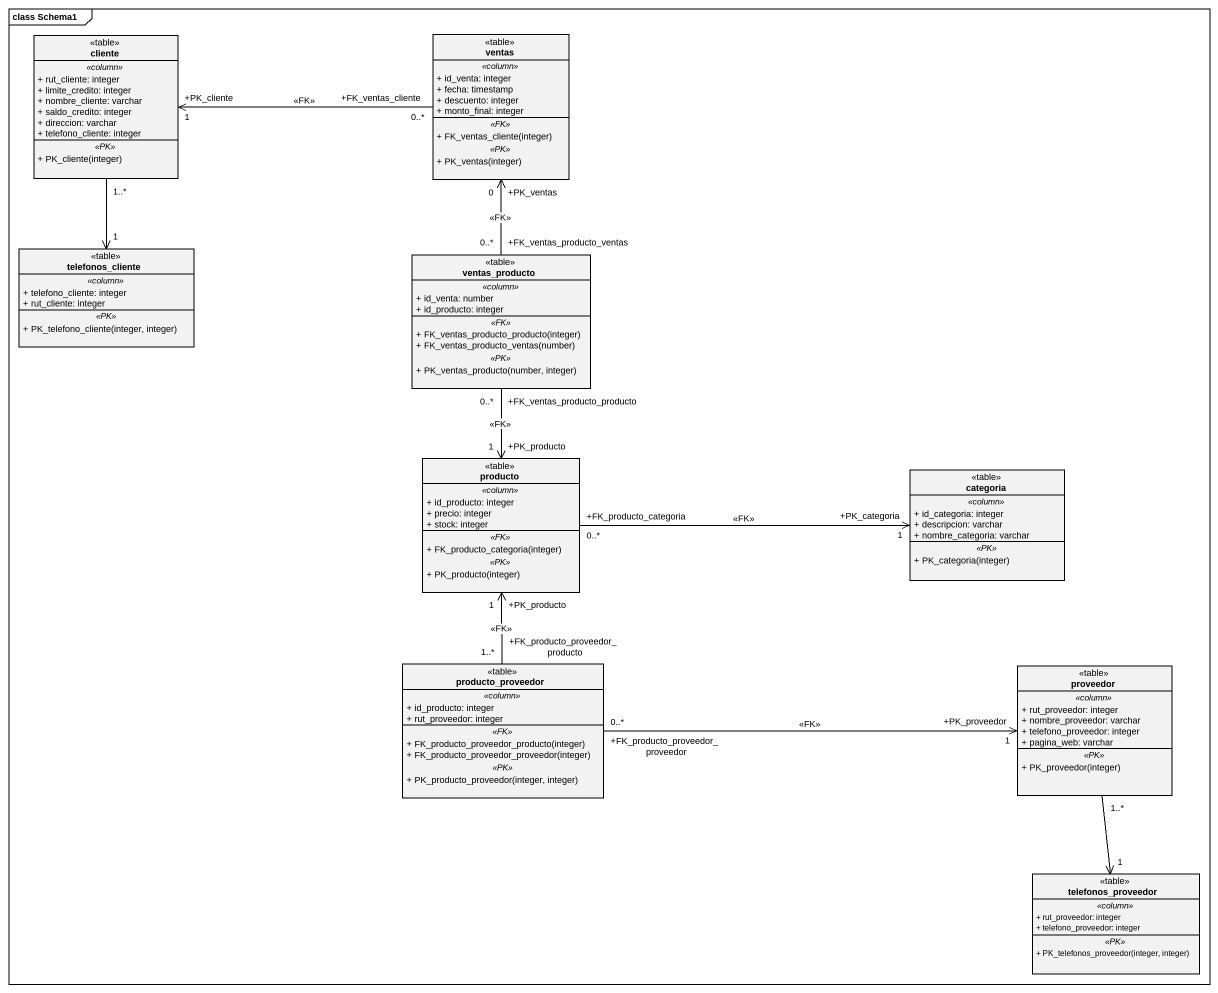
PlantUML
@startuml
mainframe class Schema1
hide circle
hide empty members
skinparam classAttributeIconSize 0
class cliente <<table>> {
  .. <<column>> ..
  + rut_cliente: integer
  + limite_credito: integer
  + nombre_cliente: varchar
  + saldo_credito: integer
  + direccion: varchar
  + telefono_cliente: integer
  .. <<PK>> ..
  + PK_cliente(integer)
}
class ventas <<table>> {
  .. <<column>> ..
  + id_venta: integer
  + fecha: timestamp
  + descuento: integer
  + monto_final: integer
  .. <<FK>> ..
  + FK_ventas_cliente(integer)
  .. <<PK>> ..
  + PK_ventas(integer)
}
class telefonos_cliente <<table>> {
  .. <<column>> ..
  + telefono_cliente: integer
  + rut_cliente: integer
  .. <<PK>> ..
  + PK_telefono_cliente(integer, integer)
}
class ventas_producto <<table>> {
  .. <<column>> ..
  + id_venta: number
  + id_producto: integer
  .. <<FK>> ..
  + FK_ventas_producto_producto(integer)
  + FK_ventas_producto_ventas(number)
  .. <<PK>> ..
  + PK_ventas_producto(number, integer)
}
class producto <<table>> {
  .. <<column>> ..
  + id_producto: integer
  + precio: integer
  + stock: integer
  .. <<FK>> ..
  + FK_producto_categoria(integer)
  .. <<PK>> ..
  + PK_producto(integer)
}
class categoria <<table>> {
  .. <<column>> ..
  + id_categoria: integer
  + descripcion: varchar
  + nombre_categoria: varchar
  .. <<PK>> ..
  + PK_categoria(integer)
}
class producto_proveedor <<table>> {
  .. <<column>> ..
  + id_producto: integer
  + rut_proveedor: integer
  .. <<FK>> ..
  + FK_producto_proveedor_producto(integer)
  + FK_producto_proveedor_proveedor(integer)
  .. <<PK>> ..
  + PK_producto_proveedor(integer, integer)
}
class proveedor <<table>> {
  .. <<column>> ..
  + rut_proveedor: integer
  + nombre_proveedor: varchar
  + telefono_proveedor: integer
  + pagina_web: varchar
  .. <<PK>> ..
  + PK_proveedor(integer)
}
class telefonos_proveedor <<table>> {
  .. <<column>> ..
  + rut_proveedor: integer
  + telefono_proveedor: integer
  .. <<PK>> ..
  + PK_telefonos_proveedor(integer, integer)
}
cliente "1..*" --> "1" telefonos_cliente
ventas "+FK_ventas_cliente\n0..*" -left-> "+PK_cliente\n1" cliente : <<FK>>
ventas_producto "+FK_ventas_producto_ventas\n0..*" -up-> "+PK_ventas\n0" ventas : <<FK>>
ventas_producto "+FK_ventas_producto_producto\n0..*" --> "+PK_producto\n1" producto : <<FK>>
producto "+FK_producto_categoria\n0..*" -right-> "+PK_categoria\n1" categoria : <<FK>>
producto_proveedor "+FK_producto_proveedor_producto\n1..*" -up-> "+PK_producto\n1" producto : <<FK>>
producto_proveedor "+FK_producto_proveedor_proveedor\n0..*" -right-> "+PK_proveedor\n1" proveedor : <<FK>>
proveedor "1..*" --> "1" telefonos_proveedor
@enduml
